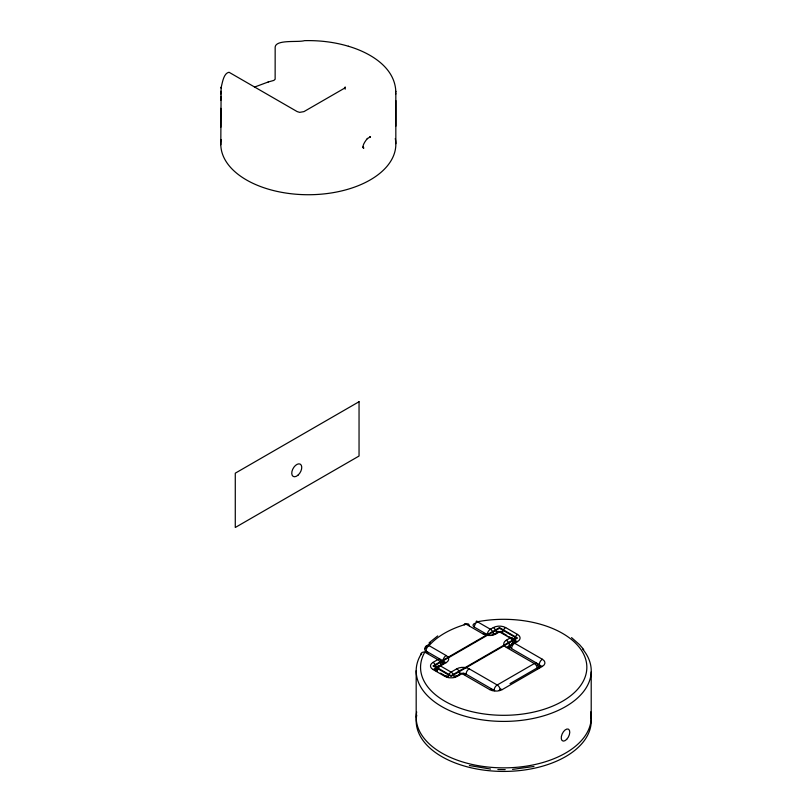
<?xml version="1.0" encoding="UTF-8"?>
<svg xmlns="http://www.w3.org/2000/svg" width="812" height="812" viewBox="0 0 812 812"><rect width="100%" height="100%" fill="white"/><g stroke="black" fill="none" stroke-linecap="round" stroke-linejoin="round"><path stroke-width="1.22" d="M345.181 89.168L345.202 86.985L344.166 88.396L303.942 111.62L299.669 112.36L297.212 111.62L229.025 72.258C223.473 73.222 222.346 83.169 221.026 88.031L221.128 87.26L220.803 144.729M220.803 127.22L220.803 108.422L220.803 109.711M220.793 100.312L220.793 96.263M220.793 94.07L220.803 91.259M395.83 93.664L395.83 126.164M395.83 100.556L395.83 143.673M268.143 82.012L273.827 80.418L275.136 79.261L275.166 46.994C276.1 39.24 298.4 42.61 304.459 40.651C319.309 40.285 334.25 42.021 348.5 46.284M367.257 138.801C369.064 136.416 361.655 144.851 363.258 147.378L363.228 146.759L363.796 148.16L362.599 147.398M429.142 642.789L437.719 635.908M367.613 138.487L370.485 136.731M448.244 677.584A4.375 2.527 0 0 1 448.001 677.462A4.375 2.527 -60 0 0 444.905 676.386L433.019 669.524A8.699 5.024 0 0 1 433.04 662.389L437.79 659.618A4.375 2.527 -60 0 1 440.886 661.404M440.886 664.977L436.115 667.738A4.354 2.507 0 0 0 435.029 670.255M444.276 663.028A4.354 2.507 0 0 0 443.047 660.877L425.955 651.001A4.375 2.527 0 0 1 425.133 648.077A4.375 3.197 40.9 0 1 429.051 645.641L446.143 655.517A8.699 5.024 0 0 1 446.133 662.653L440.449 665.952A4.375 2.527 60 0 0 437.435 666.987M537.696 668.743A4.375 2.527 0 0 0 537.432 665.343A4.375 2.527 -60 0 0 534.337 663.556L506.302 647.367A8.699 5.024 0 0 1 506.323 640.232L510.129 638.019A4.375 2.527 -60 0 1 513.214 639.541M455.136 676.914L458.942 674.711M512.26 643.926L509.398 645.581A4.354 2.507 0 0 0 508.15 647.621M453.949 677.584A4.375 2.527 0 0 0 454.192 677.462A4.375 2.527 60 0 1 457.288 676.386L462.058 673.635A4.375 2.527 -60 0 1 465.103 674.792M496.436 633.035A4.375 2.527 60 0 1 499.481 631.868A4.375 2.527 -60 0 1 502.516 633.035A4.375 2.527 -60 0 1 505.663 627.585L517.548 634.446A8.699 5.024 0 0 1 517.538 641.582L514.656 643.256A4.375 2.527 60 0 0 511.56 645.043A4.375 2.527 0 0 0 511.56 648.615L539.29 664.622L539.29 667.525M510.027 683.613L540.193 666.195M254.481 87.097L268.234 81.982M533.981 766.467L512.555 769.38M497.857 769.522L505.206 769.634M490.549 769.055L469.397 765.533M348.399 46.254C369.643 52.516 395.119 67.061 395.83 91.979M506.891 635.441L502.567 632.944A4.354 2.507 0 0 0 502.242 632.781M509.053 636.689L514.463 639.805A4.354 2.507 0 0 1 515.711 641.835M542.365 666.398A8.699 5.024 0 0 0 542.365 659.273L514.656 643.256A4.375 2.527 -60 0 0 511.56 648.615M474.715 623.352A4.375 2.527 0 0 0 474.33 627.128L487.301 634.608A4.375 2.527 0 0 0 492.519 635.035M486.155 634.669A4.375 2.527 -60 0 0 483.282 634.081L466.179 624.205A4.375 1.604 73.9 0 0 464.251 624.905M456.811 668.814A8.699 5.024 0 0 1 469.153 668.814L497.208 684.993A4.375 2.527 60 0 1 500.253 689.672M494.721 690.647A4.375 2.527 0 0 1 494.112 690.352L466.078 674.163A4.375 2.527 -60 0 1 469.174 668.804M440.551 673.158L446.935 676.843M571.557 637.623L579.606 644.728L583.716 649.529M395.83 91.32L395.83 93.989M591.207 671.91L591.207 718.356M514.463 642.312L514.463 639.805A4.375 2.527 -60 0 1 517.548 634.446M509.398 648.098L509.398 645.581A4.375 2.527 60 0 0 506.302 640.221M436.115 670.245L436.115 667.738A4.375 2.527 60 0 0 433.019 662.379M416.18 670.742L416.18 717.189M395.282 138.527A87.523 50.527 0 0 1 309.22 194.728A87.523 50.527 0 0 1 221.168 139.573M590.7 715.362A87.523 50.527 0 0 1 503.501 771.43A87.523 50.527 0 0 1 416.759 715.128M461.713 673.544A4.354 2.507 0 0 1 466.068 674.173M459.886 674.163A4.375 2.527 60 0 0 456.801 668.804L451.096 672.103A4.375 2.527 -60 0 0 448.001 677.462M454.192 677.462A4.375 2.527 60 0 0 451.096 672.103L440.449 665.952A4.375 2.527 -60 0 0 437.363 670.986M425.133 648.077A87.513 50.527 0 0 1 430.36 642.86M437.089 671.138A4.375 2.527 0 0 1 437.353 667.738M513.488 639.968A4.375 2.527 0 0 1 513.225 643.378A4.375 2.527 60 0 0 510.129 638.019L499.481 631.868L495.655 634.081A4.375 2.527 60 0 0 492.782 634.669M494.112 690.352A4.375 2.527 -60 0 1 497.208 684.993L534.337 663.556A4.375 2.527 60 0 1 537.422 668.581M446.143 655.517A4.375 2.527 -60 0 0 443.058 660.877L443.058 663.78A4.375 2.527 60 0 1 446.143 662.663M425.955 651.001A4.375 2.527 -60 0 1 429.051 645.641A83.139 47.999 0 0 1 466.179 624.205A4.375 2.527 -60 0 1 469.265 625.727M495.635 634.06A8.699 5.024 0 0 1 483.302 634.06M506.302 647.367A4.375 2.527 -60 0 1 509.276 648.24M582.651 649.062A87.523 50.527 0 0 1 509.165 721.31A87.523 50.527 0 0 1 420.667 654.908A4.375 3.39 30 0 1 424.818 652.137A4.375 2.527 -60 0 1 427.863 653.305M420.667 654.908A4.375 2.527 0 0 1 421.763 653.904M539.29 664.622A4.375 2.527 -60 0 1 542.386 659.263M539.28 664.632A4.354 2.507 0 0 1 540.559 666.287M514.514 642.759A4.375 2.527 60 0 1 517.548 641.592M492.752 690.504A4.375 2.527 -60 0 0 489.778 689.632L462.058 673.635A4.375 2.527 60 0 0 458.973 675.107M502.141 689.621A8.699 5.024 0 0 1 489.798 689.621M487.301 634.608A4.375 2.527 -60 0 1 490.397 629.249L493.29 627.585A4.375 2.527 60 0 1 496.386 632.944A4.354 2.507 0 0 1 497.421 632.507M493.493 634.608A4.375 2.527 60 0 0 490.397 629.249L477.426 621.769A4.375 1.127 79.1 0 0 476.065 622.327M493.31 627.595A8.699 5.024 0 0 1 505.643 627.595M440.875 664.652A4.375 2.527 60 0 0 437.79 659.618L424.818 652.137A83.139 47.999 0 0 0 494.812 715.037A83.139 47.999 0 0 0 586.365 662.166A83.139 47.999 0 0 0 477.426 621.769A4.375 2.527 -60 0 0 474.33 627.128M457.268 676.376A8.699 5.024 0 0 1 444.925 676.376M433.019 669.524A4.375 2.527 -60 0 1 436.105 670.996M539.3 667.88A4.375 2.527 60 0 1 542.386 666.408L502.161 689.632A4.375 2.527 60 0 0 499.177 690.504M590.72 711.921A87.523 50.527 0 0 1 503.694 767.858A87.523 50.527 0 0 1 416.688 711.911M441.403 661.76A4.375 2.527 0 0 1 441.403 664.622M359.046 401.727L235.277 473.183L235.277 527.485L359.046 456.029L359.046 401.727M499.481 627.585L433.019 665.952L451.096 676.386L517.548 638.019L499.481 627.585M499.481 628.295L434.258 665.952L451.096 675.675L516.31 638.019L499.481 628.295M370.404 136.741L369.856 136.954L370.333 136.802M363.482 147.865L363.197 147.226L363.451 147.845M298.045 475.132A7.075 4.08 -60 0 0 300.288 464.17A7.075 4.08 -60 0 0 291.924 471.589A7.075 4.08 -60 0 0 298.045 475.132M566.674 739.387A6.557 3.481 -63.7 0 0 568.471 729.176A6.557 3.481 -63.7 0 0 561.366 736.514A6.557 3.481 -63.7 0 0 566.674 739.387"/></g></svg>
